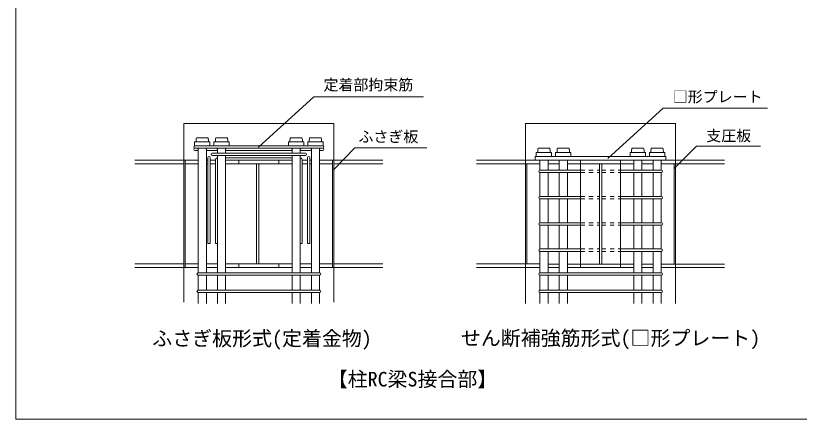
# Model space of a CAD drawing. Units: millimetres, scale not verified. Extents: x -210 to 382, y -132 to 268.
# Drawn here: x 22.9 to 101.4, y 77.9 to 118.3 of the extents above; entities that cross this region are included whole.
import ezdxf
from ezdxf.enums import TextEntityAlignment as Align

# ---------------------------------------------------------------- set-up
doc = ezdxf.new("R2010")
doc.units = ezdxf.units.MM
doc.header["$LTSCALE"] = 2
doc.linetypes.add('USER2', pattern=[0.41664, 0.20828, -0.20836])
doc.layers.add('0-0_0', color=5, linetype='Continuous', lineweight=18)
doc.layers.add('0-9_内枠', color=7, linetype='Continuous', lineweight=18)
doc.styles.add('ＭＳ ゴシック', font='')
doc.styles.get('ＭＳ ゴシック').set_extended_font_data('MS Gothic')

msp = doc.modelspace()

# ---------------------------------------------------------------- linework, layer by layer
at = {"layer": '0-0_0'}
for p, q in [((39.733, 107.549), (54.749, 107.549)), ((39.733, 107.549), (39.733, 93.104)), ((54.749, 107.549), (54.749, 103.86)), ((73.967, 107.549), (88.983, 107.549)), ((73.967, 107.549), (73.967, 89.505)), ((88.983, 107.549), (88.983, 89.505)), ((53.636, 105.289), (40.795, 105.289)), ((53.636, 105.055), (40.845, 105.055)), ((40.845, 104.821), (41.16, 104.821)), ((41.979, 104.821), (43.096, 104.821)), ((42.57, 104.576), (51.912, 104.576)), ((43.915, 104.821), (50.566, 104.821)), ((52.502, 104.821), (51.386, 104.821)), ((53.636, 104.821), (53.321, 104.821)), ((34.807, 103.86), (41.16, 103.86)), ((39.733, 103.86), (39.733, 93.104)), ((39.733, 103.86), (39.733, 89.651)), ((39.868, 103.86), (39.868, 93.104)), ((39.868, 103.86), (39.868, 93.104)), ((41.979, 103.86), (42.119, 103.86)), ((42.119, 104.128), (42.119, 95.512)), ((42.354, 104.128), (42.354, 95.512)), ((42.354, 103.86), (42.889, 103.86)), ((42.57, 104.342), (51.912, 104.342)), ((43.915, 104.094), (50.566, 104.094)), ((43.915, 103.86), (50.566, 103.86)), ((45.241, 103.86), (45.241, 103.494)), ((49.241, 103.86), (49.241, 103.494)), ((52.128, 103.86), (51.592, 103.86)), ((51.595, 103.824), (51.595, 95.512)), ((52.128, 104.128), (52.128, 95.512)), ((52.362, 104.128), (52.362, 95.512)), ((52.502, 103.86), (52.362, 103.86)), ((59.674, 103.86), (53.321, 103.86)), ((54.613, 103.86), (54.613, 93.104)), ((54.613, 103.86), (54.613, 93.104)), ((54.613, 93.104), (54.613, 103.86)), ((54.749, 103.86), (54.749, 93.104)), ((54.749, 103.86), (54.749, 93.104)), ((54.749, 103.86), (54.749, 93.104)), ((54.749, 103.86), (54.749, 93.104)), ((54.749, 103.86), (54.749, 93.104)), ((54.749, 103.86), (54.749, 93.104)), ((54.749, 103.86), (54.749, 93.104)), ((54.749, 103.86), (54.749, 93.104)), ((54.749, 103.86), (54.749, 93.104)), ((54.749, 103.86), (54.749, 93.104)), ((54.749, 103.86), (54.749, 93.104)), ((69.041, 103.86), (93.909, 103.86)), ((74.94, 104.226), (74.94, 103.86)), ((74.94, 104.226), (88.01, 104.226)), ((79.475, 103.86), (79.475, 93.104)), ((83.475, 103.86), (83.475, 93.104)), ((88.01, 104.226), (88.01, 103.86)), ((88.01, 103.86), (88.983, 103.86)), ((34.807, 103.494), (39.733, 103.494)), ((39.868, 103.494), (41.16, 103.494)), ((41.979, 103.494), (42.119, 103.494)), ((42.354, 103.494), (42.887, 103.494)), ((43.915, 103.494), (50.566, 103.494)), ((47.006, 93.47), (47.006, 103.494)), ((47.241, 93.47), (47.241, 103.494)), ((52.128, 103.494), (51.595, 103.494)), ((52.362, 103.494), (52.502, 103.494)), ((53.321, 103.494), (54.613, 103.494)), ((54.749, 103.494), (59.674, 103.494)), ((74.102, 103.494), (74.102, 93.47)), ((75.394, 102.867), (79.475, 102.867)), ((76.213, 103.494), (77.33, 103.494)), ((76.213, 103.494), (77.33, 103.494)), ((78.149, 103.494), (84.801, 103.494)), ((78.149, 103.494), (84.801, 103.494)), ((81.358, 93.458), (81.358, 103.494)), ((81.592, 93.458), (81.592, 103.494)), ((87.555, 102.867), (83.475, 102.867)), ((86.736, 103.494), (85.62, 103.494)), ((86.736, 103.494), (85.62, 103.494)), ((85.62, 103.494), (86.736, 103.494)), ((87.555, 103.494), (93.909, 103.494)), ((88.848, 103.494), (88.848, 93.458)), ((75.394, 102.633), (79.475, 102.633)), ((87.555, 102.633), (83.475, 102.633)), ((75.394, 100.232), (79.475, 100.232)), ((75.394, 99.998), (79.475, 99.998)), ((87.555, 100.232), (83.475, 100.232)), ((87.555, 99.998), (83.475, 99.998)), ((75.394, 97.597), (79.475, 97.597)), ((75.394, 97.363), (79.475, 97.363)), ((87.555, 97.597), (83.475, 97.597)), ((87.555, 97.363), (83.475, 97.363)), ((42.119, 95.512), (42.354, 95.512)), ((51.595, 95.512), (51.386, 95.512)), ((52.362, 95.512), (52.128, 95.512)), ((75.394, 94.963), (79.475, 94.963)), ((75.394, 94.728), (79.475, 94.728)), ((87.555, 94.963), (83.475, 94.963)), ((87.555, 94.728), (83.475, 94.728)), ((39.733, 93.47), (34.807, 93.47)), ((39.868, 93.47), (41.16, 93.47)), ((39.868, 93.47), (41.16, 93.47)), ((41.979, 93.47), (43.096, 93.47)), ((41.979, 93.47), (43.096, 93.47)), ((43.915, 93.47), (50.566, 93.47)), ((43.915, 93.47), (45.241, 93.47)), ((45.241, 93.47), (45.241, 93.104)), ((49.241, 93.47), (49.241, 93.104)), ((49.241, 93.47), (50.566, 93.47)), ((51.386, 93.47), (52.502, 93.47)), ((51.386, 93.47), (52.502, 93.47)), ((54.613, 93.47), (53.321, 93.47)), ((53.321, 93.47), (54.613, 93.47)), ((54.749, 93.47), (59.674, 93.47)), ((76.213, 93.458), (77.33, 93.458)), ((78.149, 93.458), (84.801, 93.458)), ((85.62, 93.458), (86.736, 93.458)), ((88.983, 93.458), (87.555, 93.458)), ((88.983, 93.458), (93.909, 93.458)), ((34.807, 93.104), (41.16, 93.104)), ((41.979, 93.104), (43.096, 93.104)), ((43.915, 93.104), (50.566, 93.104)), ((51.386, 93.104), (52.502, 93.104)), ((53.321, 93.104), (59.674, 93.104)), ((59.674, 93.104), (53.321, 93.104)), ((54.749, 93.104), (54.749, 89.651)), ((69.041, 93.104), (75.394, 93.104)), ((76.213, 93.104), (77.33, 93.104)), ((78.149, 93.104), (84.801, 93.104)), ((85.62, 93.104), (86.736, 93.104)), ((87.555, 93.104), (93.909, 93.104)), ((93.909, 93.104), (87.555, 93.104)), ((41.16, 92.586), (53.321, 92.586)), ((41.16, 92.351), (53.321, 92.351)), ((75.394, 92.586), (87.555, 92.586)), ((75.394, 92.351), (87.555, 92.351)), ((41.16, 90.822), (49.241, 90.822)), ((41.16, 90.588), (49.241, 90.588)), ((53.321, 90.822), (49.241, 90.822)), ((53.321, 90.588), (49.241, 90.588)), ((75.394, 90.822), (83.475, 90.822)), ((75.394, 90.588), (83.475, 90.588)), ((87.555, 90.822), (83.475, 90.822)), ((87.555, 90.588), (83.475, 90.588))]:
    msp.add_line(p, q, dxfattribs=at)
at = {"layer": '0-0_0', "color": 4}
for p, q in [((42.154, 106.115), (40.986, 106.115)), ((44.089, 106.115), (42.921, 106.115)), ((50.392, 106.115), (51.56, 106.115)), ((52.328, 106.115), (53.496, 106.115)), ((42.344, 105.702), (40.795, 105.702)), ((40.795, 105.702), (40.795, 105.289)), ((40.795, 105.289), (42.344, 105.289)), ((42.344, 105.289), (42.344, 105.702)), ((44.279, 105.702), (42.731, 105.702)), ((42.731, 105.702), (42.731, 105.289)), ((42.731, 105.289), (44.279, 105.289)), ((44.279, 105.289), (44.279, 105.702)), ((50.202, 105.702), (51.75, 105.702)), ((50.202, 105.289), (50.202, 105.702)), ((51.75, 105.289), (50.202, 105.289)), ((51.75, 105.702), (51.75, 105.289)), ((52.137, 105.702), (53.686, 105.702)), ((52.137, 105.289), (52.137, 105.702)), ((53.686, 105.289), (52.137, 105.289)), ((53.686, 105.702), (53.686, 105.289)), ((41.16, 104.96), (41.16, 104.532)), ((41.16, 104.532), (41.16, 92.586)), ((41.979, 104.96), (41.979, 104.532)), ((41.979, 104.531), (41.979, 92.586)), ((43.096, 104.96), (43.096, 104.576)), ((43.915, 104.96), (43.915, 104.576)), ((50.566, 104.96), (50.566, 104.576)), ((51.386, 104.96), (51.386, 104.576)), ((52.502, 104.96), (52.502, 104.532)), ((52.502, 104.531), (52.502, 92.586)), ((53.321, 104.96), (53.321, 104.532)), ((53.321, 104.532), (53.321, 92.586)), ((76.578, 104.639), (75.03, 104.639)), ((75.03, 104.639), (75.03, 104.226)), ((76.388, 105.052), (75.22, 105.052)), ((76.578, 104.226), (76.578, 104.639)), ((78.514, 104.639), (76.965, 104.639)), ((76.965, 104.639), (76.965, 104.226)), ((78.514, 104.639), (76.965, 104.639)), ((76.965, 104.639), (76.965, 104.226)), ((78.323, 105.052), (77.155, 105.052)), ((78.323, 105.052), (77.155, 105.052)), ((78.514, 104.226), (78.514, 104.639)), ((78.514, 104.226), (78.514, 104.639)), ((84.436, 104.639), (85.984, 104.639)), ((84.436, 104.226), (84.436, 104.639)), ((84.436, 104.639), (85.984, 104.639)), ((84.436, 104.226), (84.436, 104.639)), ((84.626, 105.052), (85.794, 105.052)), ((84.626, 105.052), (85.794, 105.052)), ((85.984, 104.639), (85.984, 104.226)), ((85.984, 104.639), (85.984, 104.226)), ((86.372, 104.639), (87.92, 104.639)), ((86.372, 104.226), (86.372, 104.639)), ((86.562, 105.052), (87.73, 105.052)), ((87.92, 104.639), (87.92, 104.226)), ((43.096, 104.342), (43.096, 92.586)), ((43.915, 104.342), (43.915, 92.586)), ((50.566, 104.342), (50.566, 92.586)), ((51.386, 104.342), (51.386, 92.586)), ((75.03, 104.226), (76.578, 104.226)), ((75.03, 104.226), (76.578, 104.226)), ((75.03, 104.226), (76.578, 104.226)), ((75.394, 103.86), (75.394, 102.867)), ((76.213, 103.86), (76.213, 102.867)), ((76.213, 103.86), (76.213, 102.867)), ((76.965, 104.226), (78.514, 104.226)), ((76.965, 104.226), (78.514, 104.226)), ((77.33, 103.86), (77.33, 102.867)), ((77.33, 103.86), (77.33, 102.867)), ((77.33, 103.86), (77.33, 102.867)), ((78.149, 103.86), (78.149, 102.867)), ((78.149, 103.86), (78.149, 102.867)), ((85.984, 104.226), (84.436, 104.226)), ((85.984, 104.226), (84.436, 104.226)), ((84.801, 103.86), (84.801, 102.867)), ((84.801, 103.86), (84.801, 102.867)), ((84.801, 103.86), (84.801, 102.867)), ((85.62, 103.86), (85.62, 102.867)), ((85.62, 103.86), (85.62, 102.867)), ((85.62, 103.86), (85.62, 102.867)), ((87.92, 104.226), (86.372, 104.226)), ((86.736, 103.86), (86.736, 102.867)), ((86.736, 103.86), (86.736, 102.867)), ((87.555, 103.86), (87.555, 102.867)), ((75.394, 102.633), (75.394, 100.232)), ((76.213, 102.633), (76.213, 100.232)), ((76.213, 102.633), (76.213, 100.232)), ((77.33, 102.633), (77.33, 100.232)), ((77.33, 102.633), (77.33, 100.232)), ((77.33, 102.633), (77.33, 100.232)), ((78.149, 102.633), (78.149, 100.232)), ((78.149, 102.633), (78.149, 100.232)), ((78.149, 102.633), (78.149, 100.232)), ((84.801, 102.633), (84.801, 100.232)), ((84.801, 102.633), (84.801, 100.232)), ((85.62, 102.633), (85.62, 100.232)), ((85.62, 102.633), (85.62, 100.232)), ((86.736, 102.633), (86.736, 100.232)), ((86.736, 102.633), (86.736, 100.232)), ((86.736, 102.633), (86.736, 100.232)), ((87.555, 102.633), (87.555, 100.232)), ((87.555, 102.633), (87.555, 100.232)), ((75.394, 99.998), (75.394, 97.597)), ((76.213, 99.998), (76.213, 97.597)), ((76.213, 99.998), (76.213, 97.597)), ((77.33, 99.998), (77.33, 97.597)), ((77.33, 99.998), (77.33, 97.597)), ((77.33, 99.998), (77.33, 97.597)), ((78.149, 99.998), (78.149, 97.597)), ((78.149, 99.998), (78.149, 97.597)), ((78.149, 99.998), (78.149, 97.597)), ((84.801, 99.998), (84.801, 97.597)), ((84.801, 99.998), (84.801, 97.597)), ((85.62, 99.998), (85.62, 97.597)), ((85.62, 99.998), (85.62, 97.597)), ((86.736, 99.998), (86.736, 97.597)), ((86.736, 99.998), (86.736, 97.597)), ((86.736, 99.998), (86.736, 97.597)), ((87.555, 99.998), (87.555, 97.597)), ((87.555, 99.998), (87.555, 97.597)), ((75.394, 97.363), (75.394, 94.963)), ((76.213, 97.363), (76.213, 94.963)), ((76.213, 97.363), (76.213, 94.963)), ((77.33, 97.363), (77.33, 94.963)), ((77.33, 97.363), (77.33, 94.963)), ((77.33, 97.363), (77.33, 94.963)), ((78.149, 97.363), (78.149, 94.963)), ((78.149, 97.363), (78.149, 94.963)), ((78.149, 97.363), (78.149, 94.963)), ((84.801, 97.363), (84.801, 94.963)), ((84.801, 97.363), (84.801, 94.963)), ((85.62, 97.363), (85.62, 94.963)), ((85.62, 97.363), (85.62, 94.963)), ((86.736, 97.363), (86.736, 94.963)), ((86.736, 97.363), (86.736, 94.963)), ((86.736, 97.363), (86.736, 94.963)), ((87.555, 97.363), (87.555, 94.963)), ((87.555, 97.363), (87.555, 94.963)), ((75.394, 94.728), (75.394, 92.586)), ((76.213, 94.728), (76.213, 92.586)), ((76.213, 94.728), (76.213, 92.586)), ((77.33, 94.728), (77.33, 93.645)), ((77.33, 94.728), (77.33, 92.586)), ((78.149, 94.728), (78.149, 93.645)), ((78.149, 94.728), (78.149, 92.586)), ((84.801, 94.728), (84.801, 92.586)), ((85.62, 94.728), (85.62, 92.586)), ((86.736, 94.728), (86.736, 92.586)), ((87.555, 94.728), (87.555, 92.586)), ((41.16, 92.351), (41.16, 90.822)), ((41.979, 92.351), (41.979, 90.822)), ((43.096, 92.351), (43.096, 90.822)), ((43.915, 92.351), (43.915, 90.822)), ((50.566, 92.351), (50.566, 90.822)), ((51.386, 92.351), (51.386, 90.822)), ((52.502, 92.351), (52.502, 90.822)), ((53.321, 92.351), (53.321, 90.822)), ((75.394, 92.351), (75.394, 90.822)), ((76.213, 92.351), (76.213, 90.822)), ((77.33, 92.351), (77.33, 90.822)), ((78.149, 92.351), (78.149, 90.822)), ((84.801, 92.351), (84.801, 90.822)), ((85.62, 92.351), (85.62, 90.822)), ((86.736, 92.351), (86.736, 90.822)), ((87.555, 92.351), (87.555, 90.822)), ((41.16, 90.588), (41.16, 89.505)), ((41.979, 90.588), (41.979, 89.505)), ((43.096, 90.588), (43.096, 89.505)), ((43.096, 90.588), (43.096, 89.505)), ((43.915, 90.588), (43.915, 89.505)), ((43.915, 90.588), (43.915, 89.505)), ((50.566, 90.588), (50.566, 89.505)), ((50.566, 90.588), (50.566, 89.505)), ((51.386, 90.588), (51.386, 89.505)), ((51.386, 90.588), (51.386, 89.505)), ((52.502, 90.588), (52.502, 89.505)), ((53.321, 90.588), (53.321, 89.505)), ((75.394, 90.588), (75.394, 89.505)), ((76.213, 90.588), (76.213, 89.505)), ((77.33, 90.588), (77.33, 89.505)), ((77.33, 90.588), (77.33, 89.505)), ((78.149, 90.588), (78.149, 89.505)), ((78.149, 90.588), (78.149, 89.505)), ((84.801, 90.588), (84.801, 89.505)), ((84.801, 90.588), (84.801, 89.505)), ((85.62, 90.588), (85.62, 89.505)), ((85.62, 90.588), (85.62, 89.505)), ((86.736, 90.588), (86.736, 89.505)), ((87.555, 90.588), (87.555, 89.505))]:
    msp.add_line(p, q, dxfattribs=at)
at = {"layer": '0-0_0', "color": 4, "lineweight": 20}
for p, q in [((91.085, 105.275), (88.899, 103.049)), ((91.085, 105.275), (97.491, 105.275)), ((56.868, 105.081), (54.681, 102.855)), ((56.868, 105.081), (64.07, 105.081))]:
    msp.add_line(p, q, dxfattribs=at)
at = {"layer": '0-0_0', "color": 7, "lineweight": 9}
msp.add_line((78.149, 103.86), (78.149, 102.867), dxfattribs=at)
at = {"layer": '0-0_0', "linetype": 'USER2'}
for p, q in [((79.475, 102.867), (81.358, 102.867)), ((81.592, 102.867), (83.475, 102.867)), ((79.475, 102.633), (81.358, 102.633)), ((81.592, 102.633), (83.475, 102.633)), ((79.475, 100.232), (81.358, 100.232)), ((79.475, 99.998), (81.358, 99.998)), ((81.592, 100.232), (83.475, 100.232)), ((81.592, 99.998), (83.475, 99.998)), ((79.475, 97.597), (81.358, 97.597)), ((79.475, 97.363), (81.358, 97.363)), ((81.592, 97.597), (83.475, 97.597)), ((81.592, 97.363), (83.475, 97.363)), ((79.475, 94.963), (81.358, 94.963)), ((79.475, 94.728), (81.358, 94.728)), ((81.592, 94.963), (83.475, 94.963)), ((81.592, 94.728), (83.475, 94.728))]:
    msp.add_line(p, q, dxfattribs=at)
at = {"layer": '0-0_0', "color": 4, "lineweight": 20}
for points in [[(47.199, 105.169), (52.74, 110.219), (63.726, 110.219)], [(82.219, 104.034), (87.76, 109.085), (98.195, 109.085)]]:
    msp.add_lwpolyline(points, dxfattribs=at)
at = {"layer": '0-0_0'}
for points in [[(42.887, 103.824), (42.887, 95.512), (43.096, 95.512)], [(54.749, 103.86), (54.749, 93.104), (54.749, 103.86)], [(69.041, 103.494), (73.967, 103.494), (75.394, 103.494)], [(87.555, 103.494), (88.983, 103.494), (93.909, 103.494)], [(69.041, 93.47), (73.967, 93.47), (75.394, 93.47)]]:
    msp.add_lwpolyline(points, dxfattribs=at)
at = {"layer": '0-0_0', "color": 4}
for centre, radius, start, end in [((41.881, 105.845), 0.935, 163.19823, 188.7872), ((41.258, 105.845), 0.935, 351.2128, 16.80177), ((43.817, 105.845), 0.935, 163.19823, 188.7872), ((43.194, 105.845), 0.935, 351.2128, 16.80177), ((51.287, 105.845), 0.935, 163.19823, 188.7872), ((50.665, 105.845), 0.935, 351.2128, 16.80177), ((53.223, 105.845), 0.935, 163.19823, 188.7872), ((52.6, 105.845), 0.935, 351.2128, 16.80177), ((42.225, 105.365), 1.139, 195.77758, 200.80996), ((40.914, 105.365), 1.139, 339.19004, 344.22242), ((44.16, 105.365), 1.139, 195.77758, 200.80996), ((42.85, 105.365), 1.139, 339.19004, 344.22242), ((51.631, 105.365), 1.139, 195.77758, 200.80996), ((50.321, 105.365), 1.139, 339.19004, 344.22242), ((53.567, 105.365), 1.139, 195.77758, 200.80996), ((52.256, 105.365), 1.139, 339.19004, 344.22242), ((76.115, 104.782), 0.935, 163.19823, 188.7872), ((75.492, 104.782), 0.935, 351.2128, 16.80177), ((78.051, 104.782), 0.935, 163.19823, 188.7872), ((78.051, 104.782), 0.935, 163.19823, 188.7872), ((77.428, 104.782), 0.935, 351.2128, 16.80177), ((77.428, 104.782), 0.935, 351.2128, 16.80177), ((85.522, 104.782), 0.935, 163.19823, 188.7872), ((85.522, 104.782), 0.935, 163.19823, 188.7872), ((84.899, 104.782), 0.935, 351.2128, 16.80177), ((84.899, 104.782), 0.935, 351.2128, 16.80177), ((87.457, 104.782), 0.935, 163.19823, 188.7872), ((86.834, 104.782), 0.935, 351.2128, 16.80177)]:
    msp.add_arc(centre, radius, start, end, dxfattribs=at)
at = {"layer": '0-0_0'}
for centre, radius, start, end in [((40.845, 105.172), 0.117, 90, 270), ((53.636, 105.172), 0.117, 270, 90), ((40.845, 104.938), 0.117, 90, 270), ((42.57, 104.459), 0.117, 90, 270), ((51.912, 104.459), 0.117, 270, 90), ((53.636, 104.938), 0.117, 270, 90), ((42.236, 104.128), 0.117, 0, 180), ((43.157, 103.824), 0.27, 103.12828, 180), ((51.324, 103.824), 0.27, 0, 76.87172), ((52.245, 104.128), 0.117, 0, 180), ((75.394, 102.75), 0.117, 90, 270), ((87.555, 102.75), 0.117, 270, 90), ((75.394, 100.115), 0.117, 90, 270), ((87.555, 100.115), 0.117, 270, 90), ((75.394, 97.48), 0.117, 90, 270), ((87.555, 97.48), 0.117, 270, 90), ((75.394, 94.845), 0.117, 90, 270), ((87.555, 94.845), 0.117, 270, 90), ((41.16, 92.469), 0.117, 90, 270), ((53.321, 92.469), 0.117, 270, 90), ((75.394, 92.469), 0.117, 90, 270), ((87.555, 92.469), 0.117, 270, 90), ((41.16, 90.705), 0.117, 90, 270), ((53.321, 90.705), 0.117, 270, 90), ((75.394, 90.705), 0.117, 90, 270), ((87.555, 90.705), 0.117, 270, 90)]:
    msp.add_arc(centre, radius, start, end, dxfattribs=at)
at = {"layer": '0-9_内枠'}
msp.add_lwpolyline([(22.876, 168.245), (22.876, 77.899), (372.196, 77.899)], dxfattribs=at)

# ---------------------------------------------------------------- texts
at = {"layer": '0-0_0', "color": 7, "style": 'ＭＳ ゴシック'}
for s, height, p in [('定着部拘束筋', 1.1, (53.714, 110.53)), ('□形プレート', 1.1, (88.71, 109.332)), ('ふさぎ板', 1.1, (57.218, 105.335)), ('支圧板', 1.1, (92.066, 105.433)), ('ふさぎ板形式(定着金物)', 1.466, (36.56, 84.83)), ('せん断補強筋形式(□形プレート)', 1.466, (67.483, 84.867)), ('【柱RC梁S接合部】', 1.466, (54.142, 80.749))]:
    msp.add_text(s, height=height, dxfattribs=at).set_placement(p, align=Align.BOTTOM_LEFT)

doc.saveas('drawing.dxf')
